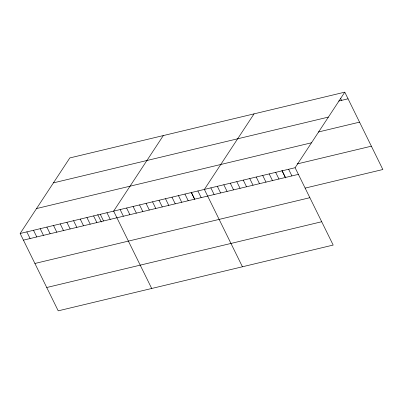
<?xml version="1.0" encoding="UTF-8"?>
<svg xmlns="http://www.w3.org/2000/svg" width="403" height="403" viewBox="0 0 403 403"><rect width="100%" height="100%" fill="white"/><g stroke="black" fill="none" stroke-linecap="round" stroke-linejoin="round"><path stroke-width="0.6" d="M344.787 92.161L295.112 167.713L333.175 245.069L58.213 310.839L20.15 233.483L69.825 157.931L344.787 92.161L382.85 169.517L305.076 188.12M163.311 135.569L113.636 211.122L151.699 288.477M254.051 113.863L204.376 189.42L242.44 266.771M338.636 101.072L348.061 98.821M53.433 182.866L328.395 117.092M318.299 132.013L359.541 122.149M36.542 208.553L311.504 142.783M297.132 163.945L371.37 146.183M20.15 233.483L295.112 167.713M23.424 240.143L298.386 174.373M34.905 263.471L309.867 197.702M46.733 287.51L321.695 221.741M340.49 98.151L341.583 100.367M288.634 169.265L291.908 175.925M282.15 170.817L285.425 177.471M281.939 170.54L285.591 177.965M275.667 172.363L278.947 179.023M269.189 173.915L272.463 180.574M262.706 175.466L265.98 182.126M256.227 177.018L259.502 183.672M249.744 178.564L253.019 185.224M243.261 180.116L246.54 186.775M236.783 181.667L240.057 188.327M230.299 183.219L233.574 189.873M223.821 184.765L227.096 191.425M217.338 186.317L220.612 192.977M210.855 187.869L214.134 194.528M197.893 190.967L201.168 197.626M191.41 192.518L194.689 199.178M191.198 192.246L194.594 199.137M184.932 194.07L188.206 200.729M178.448 195.621L181.728 202.276M171.97 197.168L175.245 203.827M165.487 198.719L168.761 205.379M159.004 200.271L162.283 206.93M152.525 201.822L155.8 208.477M146.042 203.369L149.322 210.028M139.564 204.92L142.838 211.58M133.081 206.472L136.355 213.132M126.597 208.024L129.877 214.678M120.119 209.575L123.394 216.23M106.961 212.719L110.236 219.378M100.282 214.315L103.556 220.975M97.712 214.608L101.365 222.028M93.602 215.917L96.881 222.572M86.927 217.514L90.201 224.169M80.247 219.111L83.527 225.766M73.573 220.708L76.847 227.363M66.893 222.305L70.167 228.959M60.218 223.902L63.493 230.561M53.539 225.499L56.813 232.158M46.859 227.096L50.138 233.755M40.184 228.692L43.459 235.352M33.504 230.289L36.784 236.949M26.83 231.886L30.104 238.546"/></g></svg>
